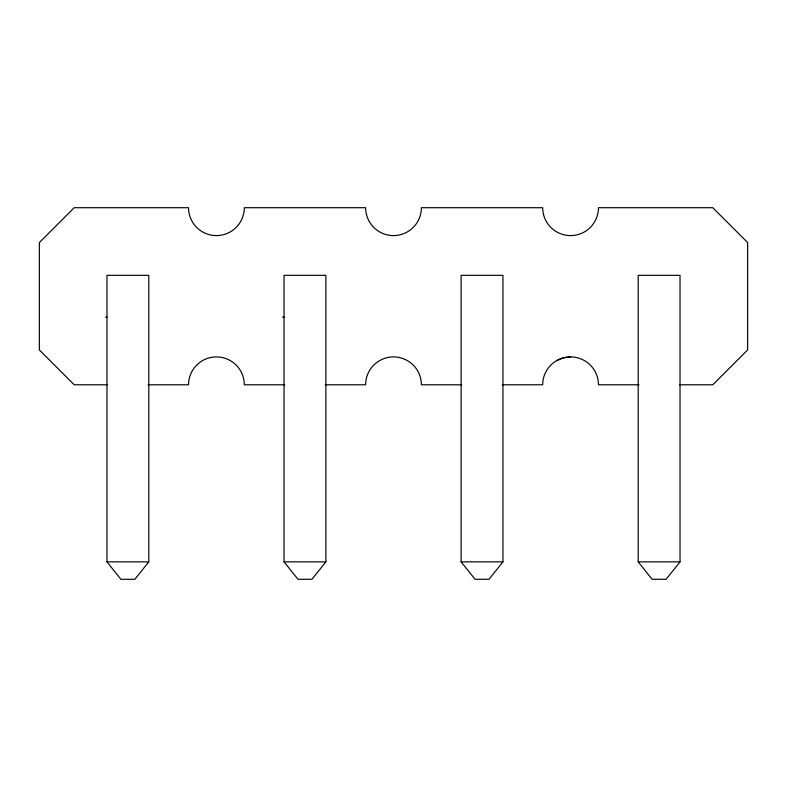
<?xml version="1.0" encoding="UTF-8"?>
<svg xmlns="http://www.w3.org/2000/svg" width="787" height="787" viewBox="0 0 787 787"><rect width="100%" height="100%" fill="white"/><g stroke="black" fill="none" stroke-linecap="round" stroke-linejoin="round"><path stroke-width="1.18" d="M148.802 561.859L134.862 579.291L120.913 579.291L106.973 561.859L106.973 275.332L148.802 275.332L148.802 561.859L106.973 561.859M325.877 561.859L311.937 579.291L297.988 579.291L284.048 561.859L284.048 275.332L325.877 275.332L325.877 561.859L284.048 561.859M502.952 561.859L489.012 579.291L475.063 579.291L461.123 561.859L461.123 275.332L502.952 275.332L502.952 561.859L461.123 561.859M680.027 561.859L666.087 579.291L652.138 579.291L638.198 561.859L638.198 275.332L680.027 275.332L680.027 561.859L638.198 561.859M556.635 360.633L563.354 357.849L570.575 356.905A27.889 27.889 0 0 1 598.464 384.784L639.034 384.784M105.507 317.161L106.973 317.161M282.582 317.161L284.048 317.161M107.396 384.784L74.204 384.784L39.35 349.93L39.35 242.563L74.204 207.709L188.536 207.709A27.889 27.889 0 0 0 216.425 235.598A27.889 27.889 0 0 0 244.314 207.709L365.611 207.709A27.889 27.889 0 0 0 393.5 235.598A27.889 27.889 0 0 0 421.389 207.709L542.686 207.709A27.889 27.889 0 0 0 570.575 235.598A27.889 27.889 0 0 0 598.464 207.709L712.796 207.709L747.65 242.563L747.65 349.93L712.796 384.784L679.604 384.784M147.966 384.784L188.536 384.784A27.889 27.889 0 0 1 216.425 356.905A27.889 27.889 0 0 1 244.314 384.784L284.746 384.784M325.179 384.784L365.611 384.784A27.889 27.889 0 0 1 393.5 356.905A27.889 27.889 0 0 1 421.389 384.784L461.821 384.784M502.254 384.784L542.686 384.784A27.889 27.889 0 0 1 570.575 356.905"/></g></svg>
